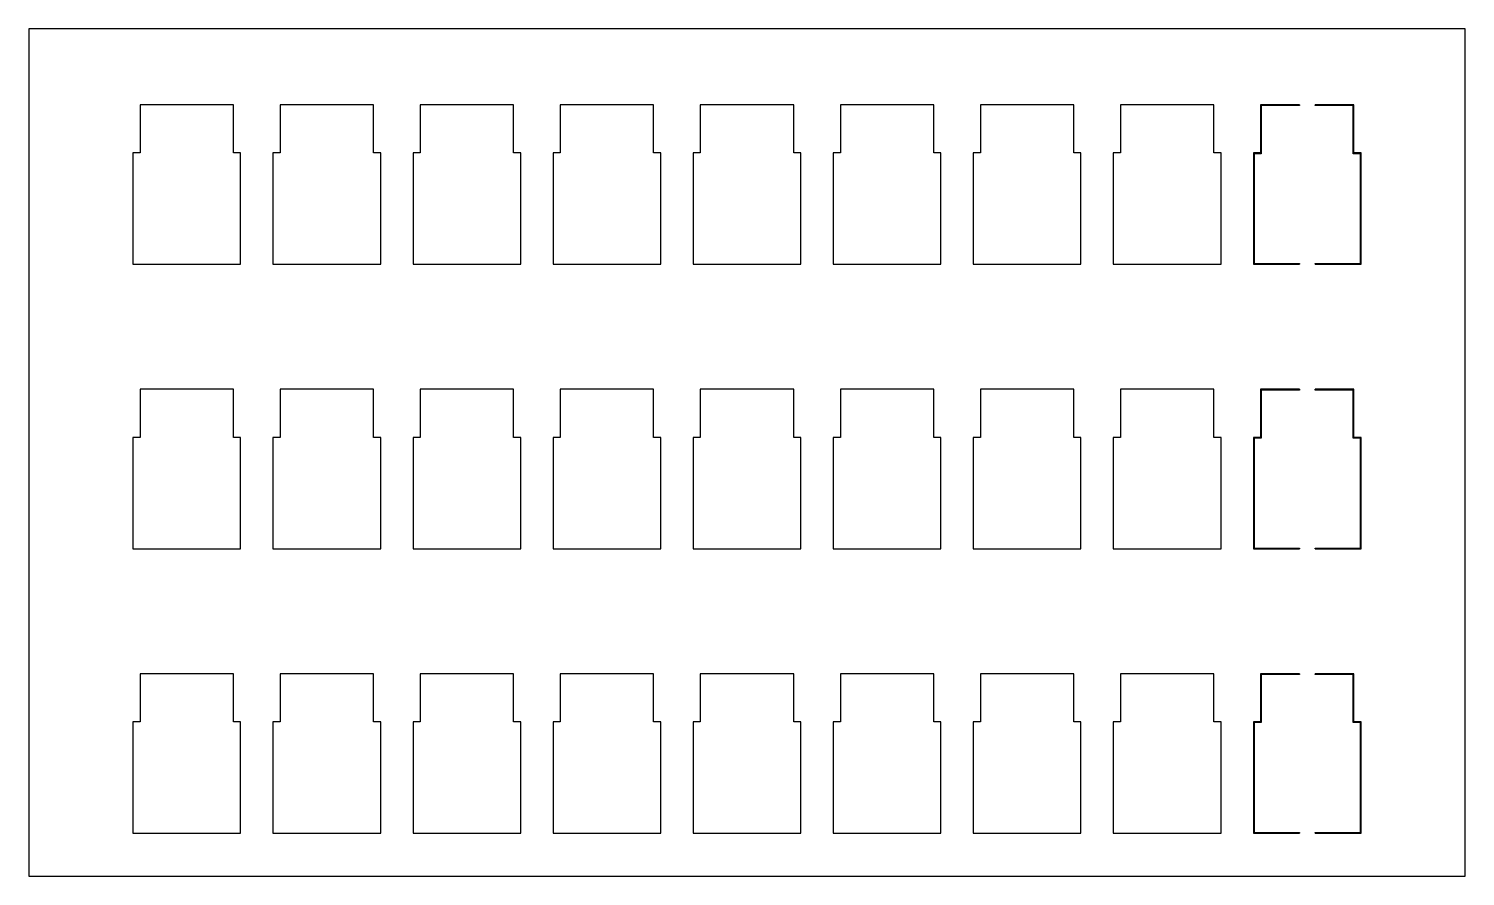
# Model space of a CAD drawing. Header units: millimetres. Extents: x -65 to 1935, y 0 to 1180.
import ezdxf

# ---------------------------------------------------------------- set-up
doc = ezdxf.new("R2010")
doc.units = ezdxf.units.MM

msp = doc.modelspace()

# ---------------------------------------------------------------- linework, layer by layer
at = {"color": 7, "linetype": 'Continuous', "lineweight": 25}
for p, q in [((-65, 1180), (-65, 0)), ((1935, 1180), (-65, 1180)), ((1935, 0), (1935, 1180)), ((220, 1074), (90, 1074)), ((90, 1074), (90, 1007)), ((220, 1007), (220, 1074)), ((415, 1074), (285, 1074)), ((285, 1074), (285, 1007)), ((415, 1007), (415, 1074)), ((610, 1074), (480, 1074)), ((480, 1074), (480, 1007)), ((610, 1007), (610, 1074)), ((805, 1074), (675, 1074)), ((675, 1074), (675, 1007)), ((805, 1007), (805, 1074)), ((1000, 1074), (870, 1074)), ((870, 1074), (870, 1007)), ((1000, 1007), (1000, 1074)), ((1195, 1074), (1065, 1074)), ((1065, 1074), (1065, 1007)), ((1195, 1007), (1195, 1074)), ((1390, 1074), (1260, 1074)), ((1260, 1074), (1260, 1007)), ((1390, 1007), (1390, 1074)), ((1585, 1074), (1455, 1074)), ((1455, 1074), (1455, 1007)), ((1585, 1007), (1585, 1074)), ((1650, 1074), (1650, 1007)), ((1704, 1074), (1650, 1074)), ((1651, 1073), (1651, 1006)), ((1704, 1073), (1651, 1073)), ((1704, 1074), (1704, 1073)), ((1780, 1074), (1726, 1074)), ((1726, 1073), (1726, 1074)), ((1779, 1073), (1726, 1073)), ((1779, 1006), (1779, 1073)), ((1780, 1007), (1780, 1074)), ((90, 1007), (80, 1007)), ((80, 1007), (80, 852)), ((230, 1007), (220, 1007)), ((230, 852), (230, 1007)), ((285, 1007), (275, 1007)), ((275, 1007), (275, 852)), ((425, 1007), (415, 1007)), ((425, 852), (425, 1007)), ((480, 1007), (470, 1007)), ((470, 1007), (470, 852)), ((620, 1007), (610, 1007)), ((620, 852), (620, 1007)), ((675, 1007), (665, 1007)), ((665, 1007), (665, 852)), ((815, 1007), (805, 1007)), ((815, 852), (815, 1007)), ((870, 1007), (860, 1007)), ((860, 1007), (860, 852)), ((1010, 1007), (1000, 1007)), ((1010, 852), (1010, 1007)), ((1065, 1007), (1055, 1007)), ((1055, 1007), (1055, 852)), ((1205, 1007), (1195, 1007)), ((1205, 852), (1205, 1007)), ((1260, 1007), (1250, 1007)), ((1250, 1007), (1250, 852)), ((1400, 1007), (1390, 1007)), ((1400, 852), (1400, 1007)), ((1455, 1007), (1445, 1007)), ((1445, 1007), (1445, 852)), ((1595, 1007), (1585, 1007)), ((1595, 852), (1595, 1007)), ((1650, 1007), (1640, 1007)), ((1640, 1007), (1640, 852)), ((1641, 1006), (1641, 853)), ((1651, 1006), (1641, 1006)), ((1789, 1006), (1779, 1006)), ((1790, 1007), (1780, 1007)), ((1789, 853), (1789, 1006)), ((1790, 852), (1790, 1007)), ((80, 852), (230, 852)), ((275, 852), (425, 852)), ((470, 852), (620, 852)), ((665, 852), (815, 852)), ((860, 852), (1010, 852)), ((1055, 852), (1205, 852)), ((1250, 852), (1400, 852)), ((1445, 852), (1595, 852)), ((1640, 852), (1704, 852)), ((1641, 853), (1704, 853)), ((1704, 853), (1704, 852)), ((1726, 853), (1789, 853)), ((1726, 852), (1726, 853)), ((1726, 852), (1790, 852)), ((220, 678), (90, 678)), ((90, 678), (90, 611)), ((220, 611), (220, 678)), ((285, 678), (285, 611)), ((415, 678), (285, 678)), ((415, 611), (415, 678)), ((610, 678), (480, 678)), ((480, 678), (480, 611)), ((610, 611), (610, 678)), ((805, 678), (675, 678)), ((675, 678), (675, 611)), ((805, 611), (805, 678)), ((1000, 678), (870, 678)), ((870, 678), (870, 611)), ((1000, 611), (1000, 678)), ((1195, 678), (1065, 678)), ((1065, 678), (1065, 611)), ((1195, 611), (1195, 678)), ((1390, 678), (1260, 678)), ((1260, 678), (1260, 611)), ((1390, 611), (1390, 678)), ((1585, 678), (1455, 678)), ((1455, 678), (1455, 611)), ((1585, 611), (1585, 678)), ((1650, 678), (1650, 611)), ((1704, 678), (1650, 678)), ((1651, 677), (1651, 610)), ((1704, 677), (1651, 677)), ((1704, 678), (1704, 677)), ((1780, 678), (1726, 678)), ((1726, 677), (1726, 678)), ((1779, 677), (1726, 677)), ((1779, 610), (1779, 677)), ((1780, 611), (1780, 678)), ((90, 611), (80, 611)), ((80, 611), (80, 456)), ((230, 611), (220, 611)), ((230, 456), (230, 611)), ((285, 611), (275, 611)), ((275, 611), (275, 456)), ((425, 611), (415, 611)), ((425, 456), (425, 611)), ((480, 611), (470, 611)), ((470, 611), (470, 456)), ((620, 611), (610, 611)), ((620, 456), (620, 611)), ((675, 611), (665, 611)), ((665, 611), (665, 456)), ((815, 611), (805, 611)), ((815, 456), (815, 611)), ((870, 611), (860, 611)), ((860, 611), (860, 456)), ((1010, 611), (1000, 611)), ((1010, 456), (1010, 611)), ((1065, 611), (1055, 611)), ((1055, 611), (1055, 456)), ((1205, 611), (1195, 611)), ((1205, 456), (1205, 611)), ((1260, 611), (1250, 611)), ((1250, 611), (1250, 456)), ((1400, 611), (1390, 611)), ((1400, 456), (1400, 611)), ((1455, 611), (1445, 611)), ((1445, 611), (1445, 456)), ((1595, 611), (1585, 611)), ((1595, 456), (1595, 611)), ((1650, 611), (1640, 611)), ((1640, 611), (1640, 456)), ((1641, 610), (1641, 457)), ((1651, 610), (1641, 610)), ((1789, 610), (1779, 610)), ((1790, 611), (1780, 611)), ((1789, 457), (1789, 610)), ((1790, 456), (1790, 611)), ((80, 456), (230, 456)), ((275, 456), (425, 456)), ((470, 456), (620, 456)), ((665, 456), (815, 456)), ((860, 456), (1010, 456)), ((1055, 456), (1205, 456)), ((1250, 456), (1400, 456)), ((1445, 456), (1595, 456)), ((1640, 456), (1704, 456)), ((1641, 457), (1704, 457)), ((1704, 457), (1704, 456)), ((1726, 457), (1789, 457)), ((1726, 456), (1726, 457)), ((1726, 456), (1790, 456)), ((220, 282), (90, 282)), ((90, 282), (90, 215)), ((220, 215), (220, 282)), ((415, 282), (285, 282)), ((285, 282), (285, 215)), ((415, 215), (415, 282)), ((610, 282), (480, 282)), ((480, 282), (480, 215)), ((610, 215), (610, 282)), ((805, 282), (675, 282)), ((675, 282), (675, 215)), ((805, 215), (805, 282)), ((1000, 282), (870, 282)), ((870, 282), (870, 215)), ((1000, 215), (1000, 282)), ((1195, 282), (1065, 282)), ((1065, 282), (1065, 215)), ((1195, 215), (1195, 282)), ((1390, 282), (1260, 282)), ((1260, 282), (1260, 215)), ((1390, 215), (1390, 282)), ((1585, 282), (1455, 282)), ((1455, 282), (1455, 215)), ((1585, 215), (1585, 282)), ((1650, 282), (1650, 215)), ((1704, 282), (1650, 282)), ((1651, 281), (1651, 214)), ((1704, 281), (1651, 281)), ((1704, 282), (1704, 281)), ((1780, 282), (1726, 282)), ((1726, 281), (1726, 282)), ((1779, 281), (1726, 281)), ((1779, 214), (1779, 281)), ((1780, 215), (1780, 282)), ((90, 215), (80, 215)), ((80, 215), (80, 60)), ((230, 215), (220, 215)), ((230, 60), (230, 215)), ((285, 215), (275, 215)), ((275, 215), (275, 60)), ((425, 215), (415, 215)), ((425, 60), (425, 215)), ((480, 215), (470, 215)), ((470, 215), (470, 60)), ((620, 215), (610, 215)), ((620, 60), (620, 215)), ((675, 215), (665, 215)), ((665, 215), (665, 60)), ((815, 215), (805, 215)), ((815, 60), (815, 215)), ((870, 215), (860, 215)), ((860, 215), (860, 60)), ((1010, 215), (1000, 215)), ((1010, 60), (1010, 215)), ((1065, 215), (1055, 215)), ((1055, 215), (1055, 60)), ((1205, 215), (1195, 215)), ((1205, 60), (1205, 215)), ((1260, 215), (1250, 215)), ((1250, 215), (1250, 60)), ((1400, 215), (1390, 215)), ((1400, 60), (1400, 215)), ((1455, 215), (1445, 215)), ((1445, 215), (1445, 60)), ((1595, 215), (1585, 215)), ((1595, 60), (1595, 215)), ((1650, 215), (1640, 215)), ((1640, 215), (1640, 60)), ((1641, 214), (1641, 61)), ((1651, 214), (1641, 214)), ((1789, 214), (1779, 214)), ((1790, 215), (1780, 215)), ((1789, 61), (1789, 214)), ((1790, 60), (1790, 215)), ((80, 60), (230, 60)), ((275, 60), (425, 60)), ((470, 60), (620, 60)), ((665, 60), (815, 60)), ((860, 60), (1010, 60)), ((1055, 60), (1205, 60)), ((1250, 60), (1400, 60)), ((1445, 60), (1595, 60)), ((1640, 60), (1704, 60)), ((1641, 61), (1704, 61)), ((1704, 61), (1704, 60)), ((1726, 61), (1789, 61)), ((1726, 60), (1726, 61)), ((1726, 60), (1790, 60)), ((-65, 0), (1935, 0))]:
    msp.add_line(p, q, dxfattribs=at)

doc.saveas('drawing.dxf')
